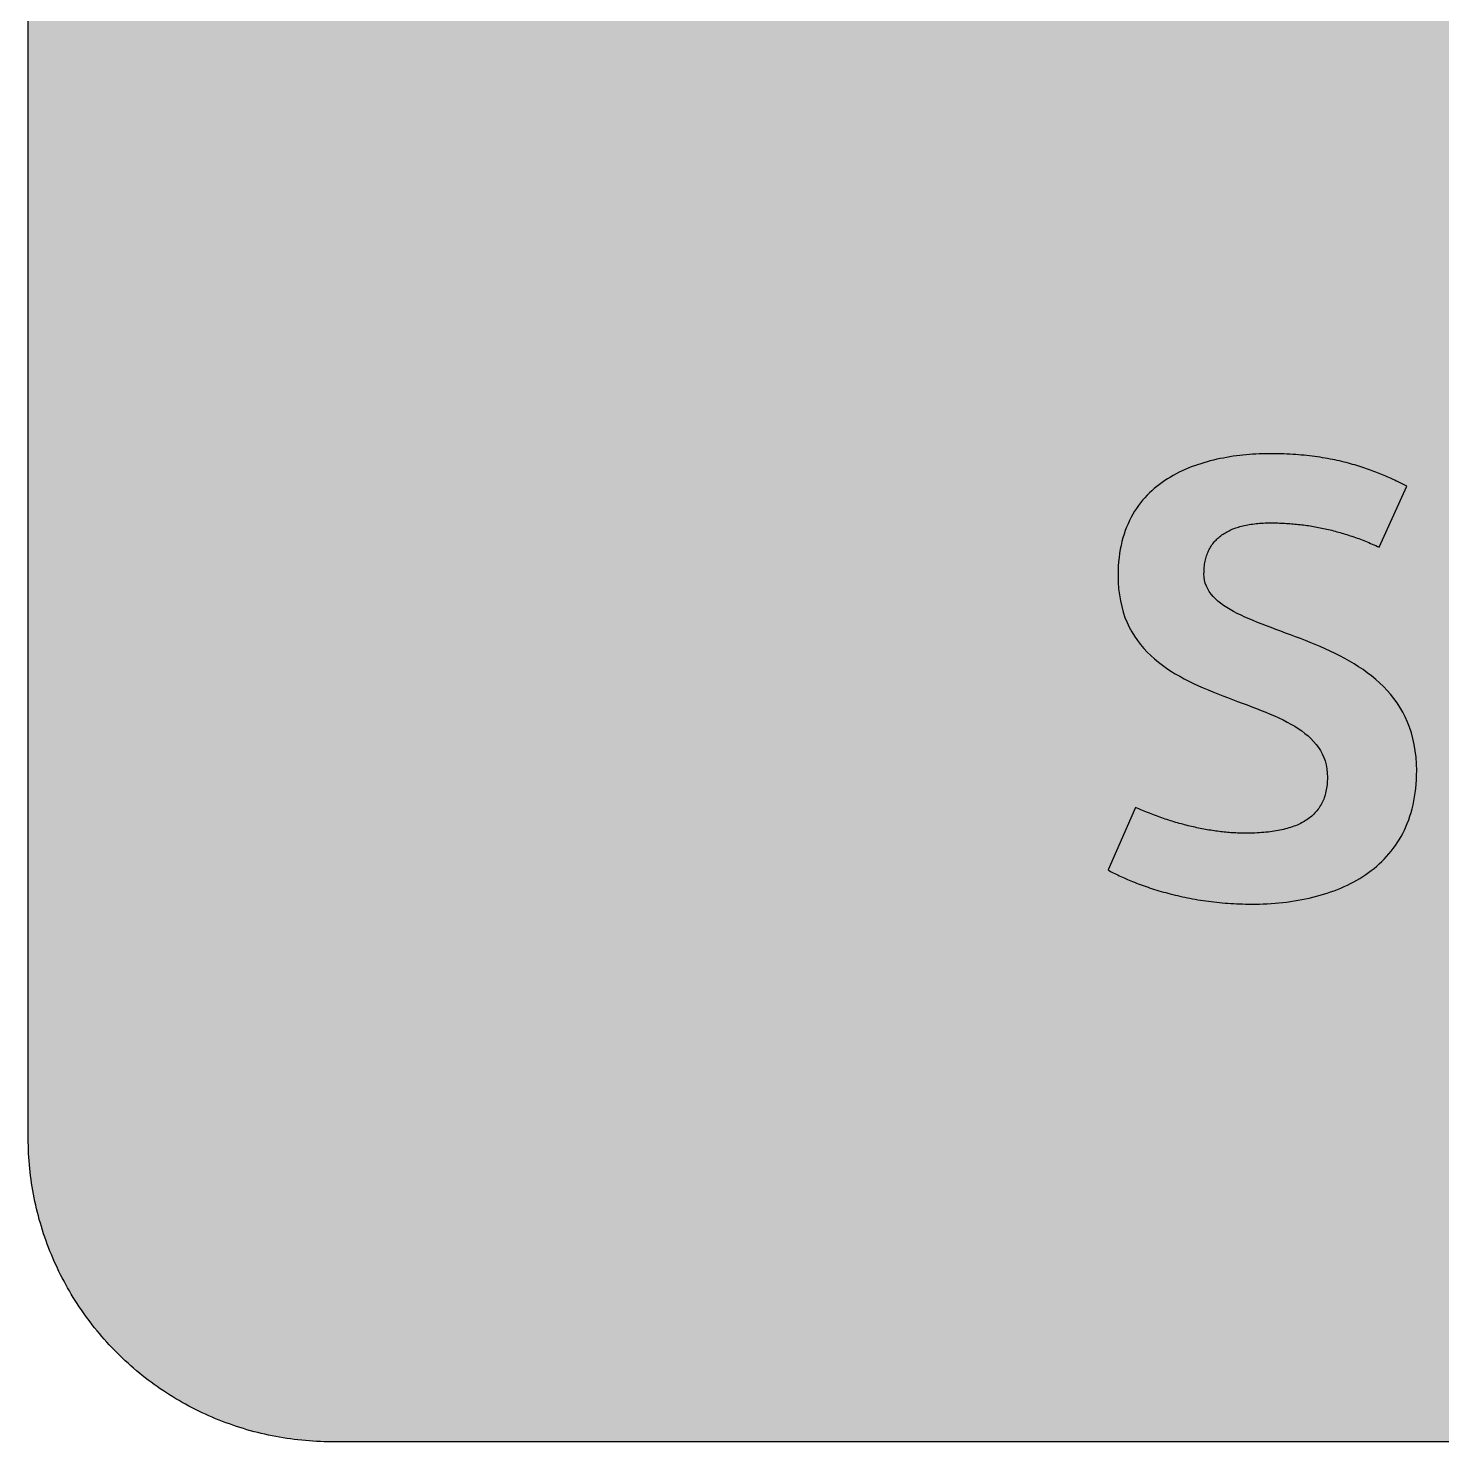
# Model space of a CAD drawing. Header units: millimetres. Extents: x 0 to 212, y 0 to 159.
# Drawn here: x 0.1 to 65.8, y 0.1 to 65.8 of the extents above; entities that cross this region are included whole.
import ezdxf

# ---------------------------------------------------------------- set-up
doc = ezdxf.new("R2010")
doc.units = ezdxf.units.MM

msp = doc.modelspace()

# ---------------------------------------------------------------- hatches: boundary and pattern name
for color, points in [(254, [(14.1633, 0.0536), (13.9878, 0.0533), (13.8125, 0.0559), (13.6373, 0.061), (13.462, 0.0686), (13.2893, 0.0787), (13.114, 0.0914), (12.9413, 0.1041), (12.7686, 0.1219), (12.5959, 0.1397), (12.4231, 0.16), (12.2504, 0.1829), (12.0777, 0.2057), (11.9075, 0.2337), (11.7373, 0.2616), (11.5672, 0.2921), (11.397, 0.3251), (11.2268, 0.3607), (11.0592, 0.3988), (10.8915, 0.4369), (10.7239, 0.4775), (10.5562, 0.5207), (10.3886, 0.5664), (10.2235, 0.6121), (10.0584, 0.6629), (9.8933, 0.7137), (9.7307, 0.7671), (9.5682, 0.8204), (9.4056, 0.8788), (9.2431, 0.9373), (9.083, 0.9982), (8.923, 1.0617), (8.763, 1.1252), (8.6055, 1.1938), (8.4455, 1.2624), (8.2906, 1.331), (8.1331, 1.4046), (7.9781, 1.4783), (7.8232, 1.5545), (7.6708, 1.6332), (7.5184, 1.7145), (7.366, 1.7958), (7.2161, 1.8796), (7.0663, 1.966), (6.919, 2.0523), (6.7716, 2.1438), (6.6243, 2.2352), (6.4795, 2.3266), (6.3348, 2.4232), (6.19, 2.5197), (6.0477, 2.6187), (5.908, 2.7178), (5.7683, 2.8194), (5.6286, 2.9235), (5.4915, 3.0302), (5.3543, 3.1369), (5.2197, 3.2461), (5.0851, 3.3579), (4.953, 3.4722), (4.8209, 3.5865), (4.6914, 3.7033), (4.5644, 3.8202), (4.4348, 3.9395), (4.3104, 4.0615), (4.1859, 4.1859), (4.0615, 4.3104), (3.9395, 4.4348), (3.8202, 4.5618), (3.7033, 4.6914), (3.5865, 4.8209), (3.4722, 4.953), (3.3579, 5.0851), (3.2487, 5.2197), (3.1369, 5.3543), (3.0302, 5.4915), (2.9235, 5.6286), (2.8194, 5.7683), (2.7178, 5.908), (2.6187, 6.0477), (2.5197, 6.19), (2.4232, 6.3348), (2.3266, 6.477), (2.2352, 6.6243), (2.1438, 6.7691), (2.0523, 6.919), (1.966, 7.0663), (1.8796, 7.2161), (1.7958, 7.366), (1.7145, 7.5184), (1.6332, 7.6708), (1.5545, 7.8232), (1.4783, 7.9781), (1.4046, 8.1331), (1.331, 8.2906), (1.2598, 8.4455), (1.1913, 8.603), (1.1252, 8.763), (1.0592, 8.923), (0.9982, 9.083), (0.9373, 9.2431), (0.8763, 9.4056), (0.8204, 9.5682), (0.7645, 9.7307), (0.7112, 9.8933), (0.6604, 10.0584), (0.6121, 10.2235), (0.5639, 10.3911), (0.5207, 10.5562), (0.4775, 10.7239), (0.4343, 10.8915), (0.3962, 11.0592), (0.3607, 11.2268), (0.3251, 11.397), (0.2921, 11.5672), (0.2616, 11.7373), (0.2311, 11.9075), (0.2057, 12.0802), (0.1803, 12.2504), (0.1575, 12.4231), (0.1372, 12.5959), (0.1194, 12.7686), (0.1041, 12.9413), (0.0889, 13.1166), (0.0787, 13.2893), (0.0686, 13.4645), (0.061, 13.6373), (0.0559, 13.8125), (0.0508, 13.9878), (0.0508, 14.163), (0.0522, 144.6925), (0.0508, 144.8664), (0.0559, 145.0416), (0.061, 145.2169), (0.0686, 145.3896), (0.0787, 145.5649), (0.0889, 145.7376), (0.1041, 145.9128), (0.1194, 146.0856), (0.1372, 146.2583), (0.1575, 146.431), (0.1803, 146.6037), (0.2057, 146.7739), (0.2311, 146.9466), (0.2616, 147.1168), (0.2921, 147.287), (0.3251, 147.4572), (0.3607, 147.6248), (0.3962, 147.795), (0.4343, 147.9626), (0.4775, 148.1303), (0.5207, 148.2979), (0.5639, 148.463), (0.6121, 148.6281), (0.6604, 148.7932), (0.7112, 148.9583), (0.7645, 149.1234), (0.8204, 149.286), (0.8763, 149.4485), (0.9373, 149.6111), (0.9982, 149.7711), (1.0592, 149.9311), (1.1252, 150.0911), (1.1913, 150.2486), (1.2598, 150.4061), (1.331, 150.5636), (1.4046, 150.7185), (1.4783, 150.876), (1.5545, 151.0284), (1.6332, 151.1833), (1.7145, 151.3357), (1.7958, 151.4856), (1.8796, 151.638), (1.966, 151.7879), (2.0523, 151.9352), (2.1438, 152.0825), (2.2352, 152.2298), (2.3266, 152.3746), (2.4232, 152.5194), (2.5197, 152.6616), (2.6187, 152.8039), (2.7178, 152.9461), (2.8194, 153.0858), (2.9235, 153.2255), (3.0302, 153.3627), (3.1369, 153.4973), (3.2487, 153.6344), (3.3579, 153.7665), (3.4722, 153.8986), (3.5865, 154.0307), (3.7033, 154.1602), (3.8202, 154.2898), (3.9395, 154.4168), (4.0615, 154.5438), (4.1859, 154.6682), (4.3104, 154.7901), (4.4348, 154.9121), (4.5644, 155.034), (4.6914, 155.1508), (4.8209, 155.2677), (4.953, 155.382), (5.0851, 155.4937), (5.2197, 155.6055), (5.3543, 155.7147), (5.4915, 155.8239), (5.6286, 155.9281), (5.7683, 156.0322), (5.908, 156.1338), (6.0477, 156.2354), (6.19, 156.3345), (6.3348, 156.431), (6.4795, 156.525), (6.6243, 156.6189), (6.7716, 156.7104), (6.919, 156.7993), (7.0663, 156.8882), (7.2161, 156.9745), (7.366, 157.0584), (7.5184, 157.1396), (7.6708, 157.2209), (7.8232, 157.2971), (7.9781, 157.3733), (8.1331, 157.4495), (8.2906, 157.5206), (8.4455, 157.5918), (8.6055, 157.6603), (8.763, 157.7289), (8.923, 157.7924), (9.083, 157.8559), (9.2431, 157.9169), (9.4056, 157.9753), (9.5682, 158.0337), (9.7307, 158.0871), (9.8933, 158.1404), (10.0584, 158.1912), (10.2235, 158.242), (10.3886, 158.2877), (10.5562, 158.3334), (10.7239, 158.3766), (10.8915, 158.4173), (11.0592, 158.4579), (11.2268, 158.4935), (11.397, 158.529), (11.5672, 158.562), (11.7373, 158.5925), (11.9075, 158.6205), (12.0777, 158.6484), (12.2504, 158.6713), (12.4231, 158.6941), (12.5959, 158.7144), (12.7686, 158.7322), (12.9413, 158.75), (13.114, 158.7627), (13.2893, 158.7754), (13.462, 158.7856), (13.6373, 158.7932), (13.8125, 158.7983), (13.9878, 158.8008), (14.163, 158.8033), (197.6078, 158.8036), (197.7822, 158.8008), (197.9574, 158.7983), (198.1327, 158.7932), (198.3054, 158.7856), (198.4807, 158.7754), (198.6534, 158.7627), (198.8287, 158.75), (199.0014, 158.7322), (199.1741, 158.7144), (199.3468, 158.6941), (199.5195, 158.6713), (199.6897, 158.6484), (199.8624, 158.6205), (200.0326, 158.5925), (200.2028, 158.562), (200.373, 158.529), (200.5432, 158.4935), (200.7108, 158.4579), (200.8784, 158.4173), (201.0461, 158.3766), (201.2137, 158.3334), (201.3788, 158.2877), (201.5465, 158.242), (201.7116, 158.1912), (201.8767, 158.1404), (202.0392, 158.0871), (202.2018, 158.0337), (202.3643, 157.9753), (202.5269, 157.9169), (202.6869, 157.8559), (202.8469, 157.7924), (203.007, 157.7289), (203.167, 157.6603), (203.3245, 157.5918), (203.4794, 157.5206), (203.6369, 157.4495), (203.7918, 157.3733), (203.9468, 157.2971), (204.0992, 157.2209), (204.2516, 157.1396), (204.404, 157.0584), (204.5538, 156.9745), (204.7037, 156.8882), (204.8535, 156.7993), (205.0009, 156.7104), (205.1456, 156.6189), (205.293, 156.525), (205.4352, 156.431), (205.58, 156.3345), (205.7222, 156.2354), (205.8619, 156.1338), (206.0016, 156.0322), (206.1413, 155.9281), (206.2785, 155.8239), (206.4156, 155.7147), (206.5503, 155.6055), (206.6849, 155.4937), (206.817, 155.382), (206.949, 155.2677), (207.0786, 155.1508), (207.2081, 155.034), (207.3351, 154.9121), (207.4596, 154.7901), (207.584, 154.6682), (207.7085, 154.5438), (207.8304, 154.4168), (207.9498, 154.2898), (208.0666, 154.1602), (208.1835, 154.0307), (208.2978, 153.8986), (208.4121, 153.7665), (208.5238, 153.6344), (208.6331, 153.4973), (208.7397, 153.3627), (208.8464, 153.2255), (208.9506, 153.0858), (209.0522, 152.9461), (209.1512, 152.8039), (209.2503, 152.6616), (209.3468, 152.5194), (209.4433, 152.3746), (209.5348, 152.2298), (209.6262, 152.0825), (209.7176, 151.9352), (209.804, 151.7879), (209.8904, 151.638), (209.9742, 151.4856), (210.0555, 151.3357), (210.1367, 151.1833), (210.2155, 151.0284), (210.2917, 150.876), (210.3653, 150.7185), (210.439, 150.5636), (210.5076, 150.4061), (210.5762, 150.2486), (210.6447, 150.0911), (210.7082, 149.9311), (210.7717, 149.7711), (210.8327, 149.6111), (210.8911, 149.4485), (210.9495, 149.286), (211.0029, 149.1234), (211.0562, 148.9583), (211.107, 148.7932), (211.1578, 148.6281), (211.2035, 148.463), (211.2493, 148.2979), (211.2924, 148.1303), (211.3331, 147.9626), (211.3712, 147.795), (211.4093, 147.6248), (211.4448, 147.4572), (211.4779, 147.287), (211.5083, 147.1168), (211.5363, 146.9466), (211.5642, 146.7739), (211.5871, 146.6037), (211.6099, 146.431), (211.6303, 146.2583), (211.648, 146.0856), (211.6658, 145.9128), (211.6785, 145.7376), (211.6912, 145.5649), (211.7014, 145.3896), (211.709, 145.2169), (211.7141, 145.0416), (211.7166, 144.8664), (211.7166, 144.6911), (211.7189, 14.1647), (211.7166, 13.9878), (211.7141, 13.8125), (211.709, 13.6373), (211.7014, 13.4645), (211.6912, 13.2893), (211.6785, 13.1166), (211.6658, 12.9413), (211.648, 12.7686), (211.6303, 12.5959), (211.6099, 12.4231), (211.5871, 12.2504), (211.5642, 12.0802), (211.5363, 11.9075), (211.5083, 11.7373), (211.4779, 11.5672), (211.4448, 11.397), (211.4093, 11.2268), (211.3712, 11.0592), (211.3331, 10.8915), (211.2924, 10.7239), (211.2493, 10.5562), (211.2035, 10.3911), (211.1578, 10.2235), (211.107, 10.0584), (211.0562, 9.8933), (211.0029, 9.7307), (210.9495, 9.5682), (210.8911, 9.4056), (210.8327, 9.2431), (210.7717, 9.083), (210.7082, 8.923), (210.6447, 8.763), (210.5762, 8.603), (210.5076, 8.4455), (210.439, 8.2906), (210.3653, 8.1331), (210.2917, 7.9781), (210.2155, 7.8232), (210.1367, 7.6708), (210.0555, 7.5184), (209.9742, 7.366), (209.8904, 7.2161), (209.804, 7.0663), (209.7176, 6.919), (209.6262, 6.7691), (209.5348, 6.6243), (209.4433, 6.477), (209.3468, 6.3348), (209.2503, 6.19), (209.1512, 6.0477), (209.0522, 5.908), (208.9506, 5.7683), (208.8464, 5.6286), (208.7397, 5.4915), (208.6331, 5.3543), (208.5238, 5.2197), (208.4121, 5.0851), (208.2978, 4.953), (208.1835, 4.8209), (208.0666, 4.6914), (207.9498, 4.5618), (207.8304, 4.4348), (207.7085, 4.3104), (207.584, 4.1859), (207.4596, 4.0615), (207.3351, 3.9395), (207.2081, 3.8202), (207.0786, 3.7033), (206.949, 3.5865), (206.817, 3.4722), (206.6849, 3.3579), (206.5503, 3.2461), (206.4156, 3.1369), (206.2785, 3.0302), (206.1413, 2.9235), (206.0016, 2.8194), (205.8619, 2.7178), (205.7222, 2.6187), (205.58, 2.5197), (205.4352, 2.4232), (205.293, 2.3266), (205.1456, 2.2352), (205.0009, 2.1438), (204.8535, 2.0523), (204.7037, 1.966), (204.5538, 1.8796), (204.404, 1.7958), (204.2516, 1.7145), (204.0992, 1.6332), (203.9468, 1.5545), (203.7918, 1.4783), (203.6369, 1.4046), (203.4794, 1.331), (203.3245, 1.2624), (203.167, 1.1938), (203.007, 1.1252), (202.8469, 1.0617), (202.6869, 0.9982), (202.5269, 0.9373), (202.3643, 0.8788), (202.2018, 0.8204), (202.0392, 0.7671), (201.8767, 0.7137), (201.7116, 0.6629), (201.5465, 0.6121), (201.3788, 0.5664), (201.2137, 0.5207), (201.0461, 0.4775), (200.8784, 0.4369), (200.7108, 0.3988), (200.5432, 0.3607), (200.373, 0.3251), (200.2028, 0.2921), (200.0326, 0.2616), (199.8624, 0.2337), (199.6897, 0.2057), (199.5195, 0.1829), (199.3468, 0.16), (199.1741, 0.1397), (199.0014, 0.1219), (198.8287, 0.1041), (198.6534, 0.0914), (198.4807, 0.0787), (198.3054, 0.0686), (198.1327, 0.061), (197.9574, 0.0559), (197.7822, 0.0533), (197.6069, 0.0533)]), (59, [(56.9528, 25.0649), (57.1348, 25.0647), (57.3176, 25.0673), (57.5005, 25.0749), (57.6834, 25.0825), (57.8663, 25.0927), (58.0466, 25.1079), (58.227, 25.1231), (58.4073, 25.1409), (58.5851, 25.1612), (58.7629, 25.1866), (58.9407, 25.212), (59.116, 25.24), (59.2912, 25.273), (59.4639, 25.306), (59.6341, 25.3441), (59.8043, 25.3848), (59.9745, 25.4279), (60.1421, 25.4737), (60.3072, 25.5219), (60.4698, 25.5727), (60.6323, 25.6286), (60.7924, 25.687), (60.9498, 25.7454), (61.1048, 25.8115), (61.2572, 25.8775), (61.4096, 25.9486), (61.5569, 26.0198), (61.7042, 26.0985), (61.849, 26.1772), (61.9887, 26.2611), (62.1259, 26.3474), (62.263, 26.4363), (62.3951, 26.5303), (62.5246, 26.6268), (62.6516, 26.7259), (62.7761, 26.83), (62.8955, 26.9367), (63.0123, 27.0459), (63.1266, 27.1602), (63.2358, 27.2796), (63.3425, 27.399), (63.4467, 27.526), (63.5457, 27.653), (63.6422, 27.7851), (63.7337, 27.9222), (63.8226, 28.0619), (63.9064, 28.2067), (63.9851, 28.354), (64.0613, 28.5064), (64.1325, 28.6614), (64.1985, 28.8214), (64.262, 28.9839), (64.3179, 29.1516), (64.3712, 29.3243), (64.422, 29.4996), (64.4652, 29.6799), (64.5033, 29.8653), (64.5389, 30.0533), (64.5668, 30.2463), (64.5922, 30.4419), (64.61, 30.6426), (64.6227, 30.8483), (64.6328, 31.0591), (64.6354, 31.2725), (64.6278, 31.5951), (64.6049, 31.9049), (64.5719, 32.2021), (64.5236, 32.4917), (64.4627, 32.7685), (64.389, 33.0327), (64.3052, 33.2892), (64.2087, 33.5356), (64.102, 33.7744), (63.9851, 34.0004), (63.8581, 34.2189), (63.721, 34.4297), (63.5762, 34.6304), (63.4213, 34.8234), (63.2587, 35.0088), (63.0885, 35.1866), (62.9107, 35.3568), (62.7278, 35.5194), (62.5348, 35.6768), (62.3392, 35.8267), (62.1386, 35.9715), (61.9303, 36.1086), (61.7195, 36.2433), (61.5036, 36.3703), (61.2851, 36.4922), (61.0616, 36.609), (60.8381, 36.7233), (60.6095, 36.8325), (60.3809, 36.9392), (60.1497, 37.0408), (59.9186, 37.1373), (59.6875, 37.2339), (59.4563, 37.3278), (59.2252, 37.4167), (58.994, 37.5056), (58.7654, 37.592), (58.5368, 37.6758), (58.3133, 37.7596), (58.0898, 37.8435), (57.8714, 37.9247), (57.6555, 38.006), (57.4446, 38.0873), (57.2364, 38.1686), (57.0357, 38.2524), (56.8376, 38.3337), (56.6471, 38.4175), (56.4642, 38.5039), (56.2864, 38.5902), (56.1162, 38.6791), (55.9537, 38.7706), (55.7987, 38.862), (55.6539, 38.9585), (55.5168, 39.0576), (55.3898, 39.1617), (55.2729, 39.2659), (55.1663, 39.3776), (55.0697, 39.4894), (54.9834, 39.6088), (54.9123, 39.7332), (54.8513, 39.8602), (54.803, 39.9948), (54.7675, 40.1345), (54.7472, 40.2793), (54.7395, 40.4292), (54.7421, 40.5079), (54.7446, 40.5841), (54.7472, 40.6578), (54.7548, 40.7314), (54.7624, 40.8026), (54.77, 40.8737), (54.7827, 40.9423), (54.7954, 41.0108), (54.8107, 41.0769), (54.8259, 41.1429), (54.8437, 41.2064), (54.864, 41.2674), (54.8843, 41.3283), (54.9072, 41.3893), (54.9326, 41.4477), (54.958, 41.5036), (54.9859, 41.5595), (55.0139, 41.6128), (55.0443, 41.6662), (55.0774, 41.7195), (55.1104, 41.7703), (55.1459, 41.8186), (55.1815, 41.8668), (55.2196, 41.9125), (55.2602, 41.9583), (55.3009, 42.0014), (55.3441, 42.0446), (55.3872, 42.0853), (55.433, 42.1259), (55.4812, 42.1665), (55.5295, 42.2021), (55.5777, 42.2402), (55.6285, 42.2758), (55.6819, 42.3088), (55.7352, 42.3418), (55.7911, 42.3748), (55.847, 42.4053), (55.9054, 42.4332), (55.9638, 42.4612), (56.0248, 42.4891), (56.0883, 42.5145), (56.1518, 42.5399), (56.2153, 42.5628), (56.2813, 42.5856), (56.3474, 42.606), (56.4159, 42.6263), (56.4845, 42.6441), (56.5556, 42.6618), (56.6268, 42.6796), (56.7004, 42.6949), (56.7741, 42.7101), (56.8503, 42.7228), (56.9265, 42.7355), (57.0052, 42.7457), (57.084, 42.7558), (57.1627, 42.7634), (57.244, 42.7711), (57.3278, 42.7787), (57.4116, 42.7838), (57.4954, 42.7888), (57.5818, 42.7939), (57.6682, 42.7965), (57.7545, 42.7965), (57.8434, 42.7965), (57.9247, 42.7965), (58.006, 42.7965), (58.0873, 42.7965), (58.1685, 42.7939), (58.2498, 42.7914), (58.3311, 42.7888), (58.4124, 42.7863), (58.4911, 42.7812), (58.5724, 42.7761), (58.6511, 42.7711), (58.7324, 42.766), (58.8112, 42.7609), (58.8899, 42.7533), (58.9712, 42.7457), (59.0499, 42.738), (59.1287, 42.7304), (59.2074, 42.7228), (59.2861, 42.7126), (59.3649, 42.7025), (59.4436, 42.6923), (59.5224, 42.6822), (59.6011, 42.672), (59.6798, 42.6593), (59.756, 42.6466), (59.8348, 42.6339), (59.9135, 42.6187), (59.9923, 42.606), (60.0685, 42.5907), (60.1472, 42.5755), (60.2259, 42.5602), (60.3021, 42.5425), (60.3809, 42.5272), (60.4596, 42.5094), (60.5358, 42.4917), (60.6146, 42.4713), (60.6908, 42.4536), (60.7695, 42.4332), (60.8482, 42.4129), (60.9244, 42.3901), (61.0032, 42.3697), (61.0794, 42.3469), (61.1581, 42.324), (61.2369, 42.3012), (61.3131, 42.2783), (61.3918, 42.2529), (61.4705, 42.2275), (61.5467, 42.2021), (61.6255, 42.1767), (61.7042, 42.1488), (61.783, 42.1208), (61.8592, 42.0929), (61.9379, 42.0649), (62.0166, 42.0345), (62.0954, 42.004), (62.1741, 41.9735), (62.2529, 41.943), (62.3316, 41.9125), (62.4103, 41.8795), (62.4891, 41.8465), (62.5704, 41.8135), (62.6491, 41.7779), (62.7278, 41.7424), (62.8091, 41.7068), (62.8879, 41.6712), (64.1696, 44.5061), (64.1121, 44.5338), (64.0537, 44.5643), (63.9953, 44.5948), (63.9343, 44.6253), (63.8734, 44.6557), (63.8099, 44.6862), (63.7464, 44.7167), (63.6829, 44.7472), (63.6168, 44.7802), (63.5483, 44.8107), (63.4797, 44.8437), (63.4111, 44.8742), (63.34, 44.9072), (63.2689, 44.9402), (63.1952, 44.9707), (63.1215, 45.0037), (63.0453, 45.0367), (62.9691, 45.0672), (62.8904, 45.1002), (62.8117, 45.1307), (62.7304, 45.1637), (62.6491, 45.1942), (62.5653, 45.2247), (62.4815, 45.2577), (62.3951, 45.2882), (62.3062, 45.3187), (62.2173, 45.3492), (62.1284, 45.3796), (62.037, 45.4076), (61.943, 45.4381), (61.849, 45.466), (61.7525, 45.4939), (61.656, 45.5219), (61.5569, 45.5498), (61.4578, 45.5778), (61.3562, 45.6032), (61.2546, 45.6286), (61.1505, 45.654), (61.0438, 45.6794), (60.9371, 45.7022), (60.8279, 45.7276), (60.7162, 45.7479), (60.6044, 45.7708), (60.4901, 45.7911), (60.3758, 45.8114), (60.259, 45.8318), (60.1421, 45.8521), (60.0227, 45.8699), (59.9008, 45.8851), (59.7764, 45.9029), (59.6519, 45.9181), (59.5274, 45.9308), (59.3979, 45.9435), (59.2684, 45.9562), (59.1388, 45.9689), (59.0067, 45.9791), (58.8721, 45.9867), (58.735, 45.9943), (58.5978, 46.0019), (58.4581, 46.007), (58.3159, 46.0121), (58.1736, 46.0146), (58.0288, 46.0172), (57.8815, 46.0172), (57.7393, 46.0172), (57.5945, 46.0146), (57.4497, 46.0121), (57.3024, 46.0045), (57.1551, 45.9994), (57.0052, 45.9892), (56.8579, 45.9791), (56.7055, 45.9664), (56.5556, 45.9511), (56.4032, 45.9334), (56.2508, 45.9156), (56.0984, 45.8953), (55.946, 45.8699), (55.7936, 45.8445), (55.6412, 45.8165), (55.4888, 45.7886), (55.3364, 45.7556), (55.1866, 45.72), (55.0342, 45.6819), (54.8843, 45.6413), (54.7345, 45.5981), (54.5871, 45.5524), (54.4398, 45.5041), (54.2925, 45.4533), (54.1477, 45.4), (54.0029, 45.3415), (53.8607, 45.2806), (53.721, 45.2171), (53.5813, 45.151), (53.4441, 45.0825), (53.3095, 45.0088), (53.1774, 44.9326), (53.0454, 44.8513), (52.9184, 44.7675), (52.7914, 44.6811), (52.6694, 44.5897), (52.5475, 44.4957), (52.4307, 44.3992), (52.3164, 44.2976), (52.2046, 44.1909), (52.0954, 44.0817), (51.9887, 43.9699), (51.8871, 43.8506), (51.7881, 43.7312), (51.6941, 43.6042), (51.6026, 43.4746), (51.5163, 43.34), (51.4325, 43.2029), (51.3537, 43.0606), (51.2775, 42.9133), (51.2089, 42.7609), (51.1429, 42.606), (51.0794, 42.4434), (51.0235, 42.2783), (50.9727, 42.1081), (50.9245, 41.9329), (50.8838, 41.7525), (50.8457, 41.5696), (50.8152, 41.3791), (50.7898, 41.1836), (50.7695, 40.9829), (50.7543, 40.7797), (50.7441, 40.5689), (50.7416, 40.353), (50.7492, 40.038), (50.7695, 39.7383), (50.8051, 39.4487), (50.8508, 39.1693), (50.9118, 38.9052), (50.9829, 38.6486), (51.0667, 38.4048), (51.1607, 38.1711), (51.2648, 37.9451), (51.3817, 37.7317), (51.5061, 37.526), (51.6407, 37.3304), (51.7855, 37.1424), (51.9354, 36.9621), (52.0954, 36.7894), (52.263, 36.6268), (52.4383, 36.4693), (52.6212, 36.3195), (52.8066, 36.1772), (53.0022, 36.0401), (53.2003, 35.908), (53.4035, 35.7835), (53.6118, 35.6616), (53.8251, 35.5473), (54.0385, 35.4355), (54.2595, 35.3289), (54.4805, 35.2247), (54.704, 35.1257), (54.93, 35.0291), (55.1561, 34.9352), (55.3847, 34.8437), (55.6133, 34.7548), (55.8394, 34.6685), (56.068, 34.5821), (56.294, 34.4957), (56.5201, 34.4119), (56.7436, 34.3281), (56.9646, 34.2443), (57.1856, 34.1605), (57.4015, 34.0766), (57.6123, 33.9903), (57.8206, 33.9039), (58.0238, 33.815), (58.2219, 33.7236), (58.4175, 33.6321), (58.6054, 33.5356), (58.7858, 33.4366), (58.961, 33.335), (59.1287, 33.2283), (59.2887, 33.1191), (59.4385, 33.0048), (59.5833, 32.8854), (59.7179, 32.7609), (59.8424, 32.6314), (59.9592, 32.4968), (60.0634, 32.3545), (60.1574, 32.2072), (60.2412, 32.0523), (60.3123, 31.8897), (60.3733, 31.7221), (60.419, 31.5443), (60.4545, 31.3588), (60.4749, 31.1633), (60.4825, 30.9626), (60.4799, 30.8737), (60.4774, 30.7873), (60.4723, 30.701), (60.4647, 30.6197), (60.4571, 30.5384), (60.4444, 30.4571), (60.4317, 30.3809), (60.4164, 30.3047), (60.3987, 30.2285), (60.3783, 30.1574), (60.358, 30.0863), (60.3352, 30.0152), (60.3098, 29.9466), (60.2818, 29.8806), (60.2513, 29.8171), (60.2209, 29.7536), (60.1878, 29.6926), (60.1523, 29.6316), (60.1167, 29.5732), (60.0761, 29.5173), (60.0354, 29.4615), (59.9948, 29.4081), (59.9491, 29.3548), (59.9034, 29.304), (59.8551, 29.2532), (59.8043, 29.2075), (59.7535, 29.1592), (59.7002, 29.116), (59.6443, 29.0703), (59.5884, 29.0297), (59.53, 28.989), (59.469, 28.9484), (59.4055, 28.9103), (59.342, 28.8747), (59.276, 28.8392), (59.2099, 28.8061), (59.1414, 28.7731), (59.0702, 28.7426), (58.9966, 28.7122), (58.9229, 28.6842), (58.8467, 28.6563), (58.7705, 28.6309), (58.6918, 28.6055), (58.6105, 28.5826), (58.5292, 28.5598), (58.4454, 28.5394), (58.359, 28.5191), (58.2727, 28.5013), (58.1838, 28.4836), (58.0949, 28.4683), (58.0034, 28.4531), (57.9095, 28.4404), (57.8155, 28.4277), (57.719, 28.415), (57.6224, 28.4048), (57.5234, 28.3972), (57.4218, 28.3896), (57.3202, 28.382), (57.2186, 28.3769), (57.1119, 28.3718), (57.0078, 28.3667), (56.8985, 28.3642), (56.7893, 28.3642), (56.6801, 28.3616), (56.6064, 28.3642), (56.5302, 28.3642), (56.454, 28.3667), (56.3804, 28.3667), (56.3042, 28.3693), (56.228, 28.3743), (56.1492, 28.3769), (56.073, 28.382), (55.9968, 28.387), (55.9181, 28.3947), (55.8419, 28.3997), (55.7632, 28.4074), (55.6844, 28.415), (55.6057, 28.4226), (55.5269, 28.4328), (55.4482, 28.4404), (55.3695, 28.4505), (55.2907, 28.4632), (55.2094, 28.4734), (55.1307, 28.4861), (55.052, 28.4988), (54.9707, 28.5115), (54.8894, 28.5242), (54.8107, 28.5394), (54.7294, 28.5521), (54.6481, 28.5674), (54.5694, 28.5852), (54.4881, 28.6004), (54.4068, 28.6182), (54.3255, 28.636), (54.2442, 28.6537), (54.163, 28.6715), (54.0817, 28.6918), (54.0004, 28.7122), (53.9166, 28.7325), (53.8353, 28.7528), (53.754, 28.7757), (53.6727, 28.796), (53.5915, 28.8188), (53.5102, 28.8442), (53.4264, 28.8671), (53.3451, 28.8925), (53.2638, 28.9154), (53.1825, 28.9408), (53.0987, 28.9687), (53.0174, 28.9941), (52.9361, 29.022), (52.8549, 29.05), (52.7736, 29.0779), (52.6898, 29.1059), (52.6085, 29.1363), (52.5272, 29.1643), (52.4459, 29.1948), (52.3646, 29.2278), (52.2834, 29.2583), (52.2021, 29.2887), (52.1208, 29.3218), (52.0395, 29.3548), (51.9582, 29.3878), (51.877, 29.4234), (51.7982, 29.4564), (51.7169, 29.4919), (51.6357, 29.5275), (51.5569, 29.5631), (50.2779, 26.6552), (50.3352, 26.6217), (50.3961, 26.5887), (50.4596, 26.5557), (50.5231, 26.5201), (50.5892, 26.4871), (50.6578, 26.4541), (50.7263, 26.4185), (50.7975, 26.3855), (50.8711, 26.35), (50.9448, 26.3169), (51.021, 26.2814), (51.0972, 26.2484), (51.1759, 26.2128), (51.2572, 26.1798), (51.3385, 26.1442), (51.4223, 26.1112), (51.5087, 26.0782), (51.595, 26.0426), (51.6839, 26.0096), (51.7728, 25.9766), (51.8643, 25.9436), (51.9557, 25.9105), (52.0497, 25.8775), (52.1462, 25.8445), (52.2427, 25.8115), (52.3418, 25.781), (52.4408, 25.748), (52.5424, 25.7175), (52.644, 25.687), (52.7482, 25.6565), (52.8523, 25.6261), (52.959, 25.5981), (53.0657, 25.5676), (53.1749, 25.5397), (53.2841, 25.5118), (53.3959, 25.4864), (53.5076, 25.4584), (53.6219, 25.433), (53.7362, 25.4076), (53.8531, 25.3822), (53.9699, 25.3594), (54.0893, 25.3365), (54.2087, 25.3136), (54.3281, 25.2908), (54.45, 25.2705), (54.5744, 25.2501), (54.6964, 25.2324), (54.8234, 25.2146), (54.9478, 25.1968), (55.0748, 25.1816), (55.2044, 25.1638), (55.3314, 25.1511), (55.4609, 25.1384), (55.593, 25.1257), (55.7251, 25.113), (55.8571, 25.1028), (55.9918, 25.0952), (56.1264, 25.085), (56.261, 25.08), (56.3982, 25.0749), (56.5353, 25.0698), (56.6725, 25.0673), (56.8122, 25.0647), (56.9519, 25.0647)])]:
    msp.add_hatch(color=color).paths.add_polyline_path(points)
h = msp.add_hatch(color=59)
h.paths.add_polyline_path([(14.1633, 3.5814), (13.8887, 3.5839), (13.6169, 3.5941), (13.3477, 3.6119), (13.081, 3.6347), (12.8143, 3.6652), (12.5501, 3.7008), (12.2885, 3.7465), (12.0294, 3.7948), (11.7729, 3.8506), (11.5164, 3.9141), (11.2649, 3.9827), (11.016, 4.0564), (10.7671, 4.1351), (10.5232, 4.2215), (10.2819, 4.3129), (10.0432, 4.412), (9.8069, 4.5161), (9.5733, 4.6228), (9.3447, 4.7371), (9.1186, 4.8565), (8.8951, 4.9809), (8.6741, 5.113), (8.4582, 5.2476), (8.2448, 5.3873), (8.0366, 5.5321), (7.8308, 5.682), (7.6276, 5.8369), (7.4295, 5.9969), (7.2365, 6.1595), (7.046, 6.3297), (6.8605, 6.5024), (6.6777, 6.6802), (6.5024, 6.8605), (6.3271, 7.046), (6.1595, 7.2365), (5.9969, 7.432), (5.8369, 7.6302), (5.682, 7.8308), (5.5321, 8.0366), (5.3873, 8.2448), (5.2451, 8.4582), (5.1105, 8.6741), (4.9809, 8.8951), (4.8565, 9.1186), (4.7371, 9.3447), (4.6228, 9.5758), (4.5136, 9.8069), (4.4094, 10.0432), (4.3129, 10.2819), (4.2215, 10.5232), (4.1351, 10.7696), (4.0538, 11.016), (3.9802, 11.2649), (3.9116, 11.5189), (3.8506, 11.7729), (3.7948, 12.0294), (3.744, 12.2911), (3.7008, 12.5527), (3.6627, 12.8143), (3.6322, 13.081), (3.6093, 13.3502), (3.5916, 13.6195), (3.5814, 13.8913), (3.5789, 14.163), (3.58, 144.6925), (3.5814, 144.9654), (3.5916, 145.2347), (3.6093, 145.5064), (3.6322, 145.7731), (3.6627, 146.0398), (3.7008, 146.304), (3.744, 146.5656), (3.7948, 146.8247), (3.8506, 147.0812), (3.9116, 147.3352), (3.9802, 147.5892), (4.0538, 147.8382), (4.1351, 148.0845), (4.2215, 148.3309), (4.3129, 148.5722), (4.4094, 148.811), (4.5136, 149.0472), (4.6228, 149.2783), (4.7371, 149.5095), (4.8565, 149.7355), (4.9809, 149.9591), (5.1105, 150.1775), (5.2451, 150.3959), (5.3873, 150.6093), (5.5321, 150.8176), (5.682, 151.0233), (5.8369, 151.224), (5.9969, 151.4221), (6.1595, 151.6177), (6.3271, 151.8056), (6.5024, 151.9936), (6.6777, 152.1739), (6.8605, 152.3517), (7.046, 152.5245), (7.2365, 152.6946), (7.4295, 152.8572), (7.6276, 153.0172), (7.8308, 153.1722), (8.0366, 153.322), (8.2448, 153.4668), (8.4582, 153.6065), (8.6741, 153.7411), (8.8951, 153.8732), (9.1186, 153.9977), (9.3447, 154.117), (9.5733, 154.2313), (9.8069, 154.3406), (10.0432, 154.4422), (10.2819, 154.5412), (10.5232, 154.6327), (10.7671, 154.719), (11.016, 154.7978), (11.2649, 154.874), (11.5164, 154.9425), (11.7729, 155.0035), (12.0294, 155.0594), (12.2885, 155.1102), (12.5501, 155.1534), (12.8143, 155.1889), (13.081, 155.2194), (13.3477, 155.2448), (13.6169, 155.26), (13.8887, 155.2702), (14.163, 155.2753), (197.6078, 155.2758), (197.8787, 155.2702), (198.1505, 155.26), (198.4197, 155.2448), (198.689, 155.2194), (198.9557, 155.1889), (199.2173, 155.1534), (199.4789, 155.1102), (199.7405, 155.0594), (199.9971, 155.0035), (200.2511, 154.9425), (200.5051, 154.874), (200.754, 154.7978), (201.0004, 154.719), (201.2467, 154.6327), (201.488, 154.5412), (201.7268, 154.4422), (201.963, 154.3406), (202.1942, 154.2313), (202.4253, 154.117), (202.6514, 153.9977), (202.8749, 153.8732), (203.0959, 153.7411), (203.3118, 153.6065), (203.5251, 153.4668), (203.7334, 153.322), (203.9391, 153.1722), (204.1398, 153.0172), (204.3379, 152.8572), (204.5335, 152.6946), (204.724, 152.5245), (204.9094, 152.3517), (205.0898, 152.1739), (205.2676, 151.9936), (205.4403, 151.8056), (205.6105, 151.6177), (205.773, 151.4221), (205.933, 151.224), (206.088, 151.0233), (206.2378, 150.8176), (206.3826, 150.6093), (206.5223, 150.3959), (206.6569, 150.1775), (206.789, 149.9591), (206.9135, 149.7355), (207.0329, 149.5095), (207.1472, 149.2783), (207.2538, 149.0472), (207.358, 148.811), (207.457, 148.5722), (207.5485, 148.3309), (207.6348, 148.0845), (207.7136, 147.8382), (207.7872, 147.5892), (207.8558, 147.3352), (207.9193, 147.0812), (207.9752, 146.8247), (208.0235, 146.5656), (208.0692, 146.304), (208.1047, 146.0398), (208.1352, 145.7731), (208.1581, 145.5064), (208.1759, 145.2347), (208.186, 144.9654), (208.1911, 144.6911), (208.1911, 14.1647), (208.186, 13.8913), (208.1759, 13.6195), (208.1581, 13.3502), (208.1352, 13.081), (208.1047, 12.8143), (208.0692, 12.5527), (208.0235, 12.2911), (207.9752, 12.0294), (207.9193, 11.7729), (207.8558, 11.5189), (207.7872, 11.2649), (207.7136, 11.016), (207.6348, 10.7696), (207.5485, 10.5232), (207.457, 10.2819), (207.358, 10.0432), (207.2538, 9.8069), (207.1472, 9.5758), (207.0329, 9.3447), (206.9135, 9.1186), (206.789, 8.8951), (206.6569, 8.6741), (206.5223, 8.4582), (206.3826, 8.2448), (206.2378, 8.0366), (206.088, 7.8308), (205.933, 7.6302), (205.773, 7.432), (205.6105, 7.2365), (205.4403, 7.046), (205.2676, 6.8605), (205.0898, 6.6802), (204.9094, 6.5024), (204.724, 6.3297), (204.5335, 6.1595), (204.3379, 5.9969), (204.1398, 5.8369), (203.9391, 5.682), (203.7334, 5.5321), (203.5251, 5.3873), (203.3118, 5.2476), (203.0959, 5.113), (202.8749, 4.9809), (202.6514, 4.8565), (202.4253, 4.7371), (202.1942, 4.6228), (201.963, 4.5161), (201.7268, 4.412), (201.488, 4.3129), (201.2467, 4.2215), (201.0004, 4.1351), (200.754, 4.0564), (200.5051, 3.9827), (200.2511, 3.9141), (199.9971, 3.8506), (199.7405, 3.7948), (199.4789, 3.7465), (199.2173, 3.7008), (198.9557, 3.6652), (198.689, 3.6347), (198.4197, 3.6119), (198.1505, 3.5941), (197.8787, 3.5839), (197.6069, 3.5789)])
h.paths.add_polyline_path([(14.1633, 8.8731), (14.0259, 8.8748), (13.8887, 8.8798), (13.7541, 8.8875), (13.622, 8.9002), (13.4874, 8.9154), (13.3553, 8.9332), (13.2258, 8.9535), (13.0962, 8.9789), (12.9667, 9.0068), (12.8397, 9.0373), (12.7127, 9.0729), (12.5882, 9.1084), (12.4663, 9.1491), (12.3419, 9.1923), (12.2225, 9.238), (12.1031, 9.2888), (11.9837, 9.3396), (11.8694, 9.3929), (11.7526, 9.4513), (11.6408, 9.5098), (11.5291, 9.5733), (11.4198, 9.6368), (11.3106, 9.7053), (11.2039, 9.7765), (11.0998, 9.8476), (10.9957, 9.9238), (10.8966, 10), (10.7975, 10.0787), (10.6985, 10.1625), (10.6045, 10.2464), (10.5105, 10.3327), (10.4216, 10.4216), (10.3327, 10.5131), (10.2464, 10.6045), (10.16, 10.701), (10.0787, 10.7975), (10, 10.8966), (9.9212, 10.9982), (9.8476, 11.0998), (9.7739, 11.2039), (9.7053, 11.3106), (9.6368, 11.4198), (9.5707, 11.5291), (9.5098, 11.6408), (9.4488, 11.7551), (9.3929, 11.8694), (9.337, 11.9863), (9.2862, 12.1031), (9.238, 12.2225), (9.1923, 12.3444), (9.1491, 12.4663), (9.1084, 12.5908), (9.0703, 12.7152), (9.0373, 12.8397), (9.0068, 12.9692), (8.9789, 13.0962), (8.9535, 13.2258), (8.9306, 13.3579), (8.9129, 13.4899), (8.8976, 13.622), (8.8849, 13.7566), (8.8773, 13.8913), (8.8722, 14.0259), (8.8697, 14.163), (8.8717, 144.6925), (8.8722, 144.8283), (8.8773, 144.9629), (8.8849, 145.0975), (8.8976, 145.2321), (8.9129, 145.3642), (8.9306, 145.4963), (8.9535, 145.6284), (8.9789, 145.7579), (9.0068, 145.8849), (9.0373, 146.0144), (9.0703, 146.1389), (9.1084, 146.2634), (9.1491, 146.3878), (9.1923, 146.5097), (9.238, 146.6317), (9.2862, 146.751), (9.337, 146.8679), (9.3929, 146.9847), (9.4488, 147.099), (9.5098, 147.2133), (9.5707, 147.3251), (9.6368, 147.4343), (9.7053, 147.5435), (9.7739, 147.6502), (9.8476, 147.7543), (9.9212, 147.8559), (10, 147.9575), (10.0787, 148.0566), (10.16, 148.1531), (10.2464, 148.2496), (10.3327, 148.3411), (10.4216, 148.4325), (10.5105, 148.5214), (10.6045, 148.6078), (10.6985, 148.6916), (10.7975, 148.7754), (10.8966, 148.8542), (10.9957, 148.9304), (11.0998, 149.0066), (11.2039, 149.0777), (11.3106, 149.1488), (11.4198, 149.2174), (11.5291, 149.2809), (11.6408, 149.3444), (11.7526, 149.4028), (11.8694, 149.4612), (11.9837, 149.5146), (12.1031, 149.5679), (12.2225, 149.6162), (12.3419, 149.6619), (12.4663, 149.7051), (12.5882, 149.7457), (12.7127, 149.7813), (12.8397, 149.8168), (12.9667, 149.8473), (13.0962, 149.8752), (13.2258, 149.9006), (13.3553, 149.921), (13.4874, 149.9413), (13.622, 149.9565), (13.7541, 149.9667), (13.8887, 149.9768), (14.0259, 149.9819), (14.163, 149.9819), (197.6078, 149.9842), (197.7441, 149.9819), (197.8787, 149.9768), (198.0133, 149.9667), (198.1479, 149.9565), (198.28, 149.9413), (198.4121, 149.921), (198.5442, 149.9006), (198.6737, 149.8752), (198.8007, 149.8473), (198.9303, 149.8168), (199.0547, 149.7813), (199.1792, 149.7457), (199.3036, 149.7051), (199.4256, 149.6619), (199.5475, 149.6162), (199.6669, 149.5679), (199.7837, 149.5146), (199.9005, 149.4612), (200.0148, 149.4028), (200.1291, 149.3444), (200.2409, 149.2809), (200.3501, 149.2174), (200.4593, 149.1488), (200.566, 149.0777), (200.6702, 149.0066), (200.7718, 148.9304), (200.8734, 148.8542), (200.9724, 148.7754), (201.0689, 148.6916), (201.1655, 148.6078), (201.2569, 148.5214), (201.3483, 148.4325), (201.4372, 148.3411), (201.5236, 148.2496), (201.6074, 148.1531), (201.6912, 148.0566), (201.77, 147.9575), (201.8462, 147.8559), (201.9224, 147.7543), (201.9935, 147.6502), (202.0646, 147.5435), (202.1332, 147.4343), (202.1967, 147.3251), (202.2602, 147.2133), (202.3186, 147.099), (202.377, 146.9847), (202.4304, 146.8679), (202.4812, 146.751), (202.532, 146.6317), (202.5777, 146.5097), (202.6209, 146.3878), (202.6615, 146.2634), (202.6971, 146.1389), (202.7326, 146.0144), (202.7631, 145.8849), (202.7911, 145.7579), (202.8165, 145.6284), (202.8368, 145.4963), (202.8546, 145.3642), (202.8698, 145.2321), (202.8825, 145.0975), (202.8901, 144.9629), (202.8952, 144.8283), (202.8977, 144.6911), (202.8994, 14.1647), (202.8952, 14.0259), (202.8901, 13.8913), (202.8825, 13.7566), (202.8698, 13.622), (202.8546, 13.4899), (202.8368, 13.3579), (202.8165, 13.2258), (202.7911, 13.0962), (202.7631, 12.9692), (202.7326, 12.8397), (202.6971, 12.7152), (202.6615, 12.5908), (202.6209, 12.4663), (202.5777, 12.3444), (202.532, 12.2225), (202.4812, 12.1031), (202.4304, 11.9863), (202.377, 11.8694), (202.3186, 11.7551), (202.2602, 11.6408), (202.1967, 11.5291), (202.1332, 11.4198), (202.0646, 11.3106), (201.9935, 11.2039), (201.9224, 11.0998), (201.8462, 10.9982), (201.77, 10.8966), (201.6912, 10.7975), (201.6074, 10.701), (201.5236, 10.6045), (201.4372, 10.5131), (201.3483, 10.4216), (201.2569, 10.3327), (201.1655, 10.2464), (201.0689, 10.1625), (200.9724, 10.0787), (200.8734, 10), (200.7718, 9.9238), (200.6702, 9.8476), (200.566, 9.7765), (200.4593, 9.7053), (200.3501, 9.6368), (200.2409, 9.5733), (200.1291, 9.5098), (200.0148, 9.4513), (199.9005, 9.3929), (199.7837, 9.3396), (199.6669, 9.2888), (199.5475, 9.238), (199.4256, 9.1923), (199.3036, 9.1491), (199.1792, 9.1084), (199.0547, 9.0729), (198.9303, 9.0373), (198.8007, 9.0068), (198.6737, 8.9789), (198.5442, 8.9535), (198.4121, 8.9332), (198.28, 8.9154), (198.1479, 8.9002), (198.0133, 8.8875), (197.8787, 8.8798), (197.7441, 8.8748), (197.6069, 8.8722)], flags=16)

# ---------------------------------------------------------------- linework, layer by layer
at = {"color": 254}
for points in [[(14.1633, 0.0536), (13.9878, 0.0533), (13.8125, 0.0559), (13.6373, 0.061), (13.462, 0.0686), (13.2893, 0.0787), (13.114, 0.0914), (12.9413, 0.1041), (12.7686, 0.1219), (12.5959, 0.1397), (12.4231, 0.16), (12.2504, 0.1829), (12.0777, 0.2057), (11.9075, 0.2337), (11.7373, 0.2616), (11.5672, 0.2921), (11.397, 0.3251), (11.2268, 0.3607), (11.0592, 0.3988), (10.8915, 0.4369), (10.7239, 0.4775), (10.5562, 0.5207), (10.3886, 0.5664), (10.2235, 0.6121), (10.0584, 0.6629), (9.8933, 0.7137), (9.7307, 0.7671), (9.5682, 0.8204), (9.4056, 0.8788), (9.2431, 0.9373), (9.083, 0.9982), (8.923, 1.0617), (8.763, 1.1252), (8.6055, 1.1938), (8.4455, 1.2624), (8.2906, 1.331), (8.1331, 1.4046), (7.9781, 1.4783), (7.8232, 1.5545), (7.6708, 1.6332), (7.5184, 1.7145), (7.366, 1.7958), (7.2161, 1.8796), (7.0663, 1.966), (6.919, 2.0523), (6.7716, 2.1438), (6.6243, 2.2352), (6.4795, 2.3266), (6.3348, 2.4232), (6.19, 2.5197), (6.0477, 2.6187), (5.908, 2.7178), (5.7683, 2.8194), (5.6286, 2.9235), (5.4915, 3.0302), (5.3543, 3.1369), (5.2197, 3.2461), (5.0851, 3.3579), (4.953, 3.4722), (4.8209, 3.5865), (4.6914, 3.7033), (4.5644, 3.8202), (4.4348, 3.9395), (4.3104, 4.0615), (4.1859, 4.1859), (4.0615, 4.3104), (3.9395, 4.4348), (3.8202, 4.5618), (3.7033, 4.6914), (3.5865, 4.8209), (3.4722, 4.953), (3.3579, 5.0851), (3.2487, 5.2197), (3.1369, 5.3543), (3.0302, 5.4915), (2.9235, 5.6286), (2.8194, 5.7683), (2.7178, 5.908), (2.6187, 6.0477), (2.5197, 6.19), (2.4232, 6.3348), (2.3266, 6.477), (2.2352, 6.6243), (2.1438, 6.7691), (2.0523, 6.919), (1.966, 7.0663), (1.8796, 7.2161), (1.7958, 7.366), (1.7145, 7.5184), (1.6332, 7.6708), (1.5545, 7.8232), (1.4783, 7.9781), (1.4046, 8.1331), (1.331, 8.2906), (1.2598, 8.4455), (1.1913, 8.603), (1.1252, 8.763), (1.0592, 8.923), (0.9982, 9.083), (0.9373, 9.2431), (0.8763, 9.4056), (0.8204, 9.5682), (0.7645, 9.7307), (0.7112, 9.8933), (0.6604, 10.0584), (0.6121, 10.2235), (0.5639, 10.3911), (0.5207, 10.5562), (0.4775, 10.7239), (0.4343, 10.8915), (0.3962, 11.0592), (0.3607, 11.2268), (0.3251, 11.397), (0.2921, 11.5672), (0.2616, 11.7373), (0.2311, 11.9075), (0.2057, 12.0802), (0.1803, 12.2504), (0.1575, 12.4231), (0.1372, 12.5959), (0.1194, 12.7686), (0.1041, 12.9413), (0.0889, 13.1166), (0.0787, 13.2893), (0.0686, 13.4645), (0.061, 13.6373), (0.0559, 13.8125), (0.0508, 13.9878), (0.0508, 14.163), (0.0522, 144.6925)], [(197.6069, 0.0533), (14.1633, 0.0536)]]:
    msp.add_lwpolyline(points, dxfattribs=at)
at = {"color": 59}
msp.add_lwpolyline([(56.9528, 25.0649), (57.1348, 25.0647), (57.3176, 25.0673), (57.5005, 25.0749), (57.6834, 25.0825), (57.8663, 25.0927), (58.0466, 25.1079), (58.227, 25.1231), (58.4073, 25.1409), (58.5851, 25.1612), (58.7629, 25.1866), (58.9407, 25.212), (59.116, 25.24), (59.2912, 25.273), (59.4639, 25.306), (59.6341, 25.3441), (59.8043, 25.3848), (59.9745, 25.4279), (60.1421, 25.4737), (60.3072, 25.5219), (60.4698, 25.5727), (60.6323, 25.6286), (60.7924, 25.687), (60.9498, 25.7454), (61.1048, 25.8115), (61.2572, 25.8775), (61.4096, 25.9486), (61.5569, 26.0198), (61.7042, 26.0985), (61.849, 26.1772), (61.9887, 26.2611), (62.1259, 26.3474), (62.263, 26.4363), (62.3951, 26.5303), (62.5246, 26.6268), (62.6516, 26.7259), (62.7761, 26.83), (62.8955, 26.9367), (63.0123, 27.0459), (63.1266, 27.1602), (63.2358, 27.2796), (63.3425, 27.399), (63.4467, 27.526), (63.5457, 27.653), (63.6422, 27.7851), (63.7337, 27.9222), (63.8226, 28.0619), (63.9064, 28.2067), (63.9851, 28.354), (64.0613, 28.5064), (64.1325, 28.6614), (64.1985, 28.8214), (64.262, 28.9839), (64.3179, 29.1516), (64.3712, 29.3243), (64.422, 29.4996), (64.4652, 29.6799), (64.5033, 29.8653), (64.5389, 30.0533), (64.5668, 30.2463), (64.5922, 30.4419), (64.61, 30.6426), (64.6227, 30.8483), (64.6328, 31.0591), (64.6354, 31.2725), (64.6278, 31.5951), (64.6049, 31.9049), (64.5719, 32.2021), (64.5236, 32.4917), (64.4627, 32.7685), (64.389, 33.0327), (64.3052, 33.2892), (64.2087, 33.5356), (64.102, 33.7744), (63.9851, 34.0004), (63.8581, 34.2189), (63.721, 34.4297), (63.5762, 34.6304), (63.4213, 34.8234), (63.2587, 35.0088), (63.0885, 35.1866), (62.9107, 35.3568), (62.7278, 35.5194), (62.5348, 35.6768), (62.3392, 35.8267), (62.1386, 35.9715), (61.9303, 36.1086), (61.7195, 36.2433), (61.5036, 36.3703), (61.2851, 36.4922), (61.0616, 36.609), (60.8381, 36.7233), (60.6095, 36.8325), (60.3809, 36.9392), (60.1497, 37.0408), (59.9186, 37.1373), (59.6875, 37.2339), (59.4563, 37.3278), (59.2252, 37.4167), (58.994, 37.5056), (58.7654, 37.592), (58.5368, 37.6758), (58.3133, 37.7596), (58.0898, 37.8435), (57.8714, 37.9247), (57.6555, 38.006), (57.4446, 38.0873), (57.2364, 38.1686), (57.0357, 38.2524), (56.8376, 38.3337), (56.6471, 38.4175), (56.4642, 38.5039), (56.2864, 38.5902), (56.1162, 38.6791), (55.9537, 38.7706), (55.7987, 38.862), (55.6539, 38.9585), (55.5168, 39.0576), (55.3898, 39.1617), (55.2729, 39.2659), (55.1663, 39.3776), (55.0697, 39.4894), (54.9834, 39.6088), (54.9123, 39.7332), (54.8513, 39.8602), (54.803, 39.9948), (54.7675, 40.1345), (54.7472, 40.2793), (54.7395, 40.4292), (54.7421, 40.5079), (54.7446, 40.5841), (54.7472, 40.6578), (54.7548, 40.7314), (54.7624, 40.8026), (54.77, 40.8737), (54.7827, 40.9423), (54.7954, 41.0108), (54.8107, 41.0769), (54.8259, 41.1429), (54.8437, 41.2064), (54.864, 41.2674), (54.8843, 41.3283), (54.9072, 41.3893), (54.9326, 41.4477), (54.958, 41.5036), (54.9859, 41.5595), (55.0139, 41.6128), (55.0443, 41.6662), (55.0774, 41.7195), (55.1104, 41.7703), (55.1459, 41.8186), (55.1815, 41.8668), (55.2196, 41.9125), (55.2602, 41.9583), (55.3009, 42.0014), (55.3441, 42.0446), (55.3872, 42.0853), (55.433, 42.1259), (55.4812, 42.1665), (55.5295, 42.2021), (55.5777, 42.2402), (55.6285, 42.2758), (55.6819, 42.3088), (55.7352, 42.3418), (55.7911, 42.3748), (55.847, 42.4053), (55.9054, 42.4332), (55.9638, 42.4612), (56.0248, 42.4891), (56.0883, 42.5145), (56.1518, 42.5399), (56.2153, 42.5628), (56.2813, 42.5856), (56.3474, 42.606), (56.4159, 42.6263), (56.4845, 42.6441), (56.5556, 42.6618), (56.6268, 42.6796), (56.7004, 42.6949), (56.7741, 42.7101), (56.8503, 42.7228), (56.9265, 42.7355), (57.0052, 42.7457), (57.084, 42.7558), (57.1627, 42.7634), (57.244, 42.7711), (57.3278, 42.7787), (57.4116, 42.7838), (57.4954, 42.7888), (57.5818, 42.7939), (57.6682, 42.7965), (57.7545, 42.7965), (57.8434, 42.7965), (57.9247, 42.7965), (58.006, 42.7965), (58.0873, 42.7965), (58.1685, 42.7939), (58.2498, 42.7914), (58.3311, 42.7888), (58.4124, 42.7863), (58.4911, 42.7812), (58.5724, 42.7761), (58.6511, 42.7711), (58.7324, 42.766), (58.8112, 42.7609), (58.8899, 42.7533), (58.9712, 42.7457), (59.0499, 42.738), (59.1287, 42.7304), (59.2074, 42.7228), (59.2861, 42.7126), (59.3649, 42.7025), (59.4436, 42.6923), (59.5224, 42.6822), (59.6011, 42.672), (59.6798, 42.6593), (59.756, 42.6466), (59.8348, 42.6339), (59.9135, 42.6187), (59.9923, 42.606), (60.0685, 42.5907), (60.1472, 42.5755), (60.2259, 42.5602), (60.3021, 42.5425), (60.3809, 42.5272), (60.4596, 42.5094), (60.5358, 42.4917), (60.6146, 42.4713), (60.6908, 42.4536), (60.7695, 42.4332), (60.8482, 42.4129), (60.9244, 42.3901), (61.0032, 42.3697), (61.0794, 42.3469), (61.1581, 42.324), (61.2369, 42.3012), (61.3131, 42.2783), (61.3918, 42.2529), (61.4705, 42.2275), (61.5467, 42.2021), (61.6255, 42.1767), (61.7042, 42.1488), (61.783, 42.1208), (61.8592, 42.0929), (61.9379, 42.0649), (62.0166, 42.0345), (62.0954, 42.004), (62.1741, 41.9735), (62.2529, 41.943), (62.3316, 41.9125), (62.4103, 41.8795), (62.4891, 41.8465), (62.5704, 41.8135), (62.6491, 41.7779), (62.7278, 41.7424), (62.8091, 41.7068), (62.8879, 41.6712), (64.1696, 44.5061), (64.1121, 44.5338), (64.0537, 44.5643), (63.9953, 44.5948), (63.9343, 44.6253), (63.8734, 44.6557), (63.8099, 44.6862), (63.7464, 44.7167), (63.6829, 44.7472), (63.6168, 44.7802), (63.5483, 44.8107), (63.4797, 44.8437), (63.4111, 44.8742), (63.34, 44.9072), (63.2689, 44.9402), (63.1952, 44.9707), (63.1215, 45.0037), (63.0453, 45.0367), (62.9691, 45.0672), (62.8904, 45.1002), (62.8117, 45.1307), (62.7304, 45.1637), (62.6491, 45.1942), (62.5653, 45.2247), (62.4815, 45.2577), (62.3951, 45.2882), (62.3062, 45.3187), (62.2173, 45.3492), (62.1284, 45.3796), (62.037, 45.4076), (61.943, 45.4381), (61.849, 45.466), (61.7525, 45.4939), (61.656, 45.5219), (61.5569, 45.5498), (61.4578, 45.5778), (61.3562, 45.6032), (61.2546, 45.6286), (61.1505, 45.654), (61.0438, 45.6794), (60.9371, 45.7022), (60.8279, 45.7276), (60.7162, 45.7479), (60.6044, 45.7708), (60.4901, 45.7911), (60.3758, 45.8114), (60.259, 45.8318), (60.1421, 45.8521), (60.0227, 45.8699), (59.9008, 45.8851), (59.7764, 45.9029), (59.6519, 45.9181), (59.5274, 45.9308), (59.3979, 45.9435), (59.2684, 45.9562), (59.1388, 45.9689), (59.0067, 45.9791), (58.8721, 45.9867), (58.735, 45.9943), (58.5978, 46.0019), (58.4581, 46.007), (58.3159, 46.0121), (58.1736, 46.0146), (58.0288, 46.0172), (57.8815, 46.0172), (57.7393, 46.0172), (57.5945, 46.0146), (57.4497, 46.0121), (57.3024, 46.0045), (57.1551, 45.9994), (57.0052, 45.9892), (56.8579, 45.9791), (56.7055, 45.9664), (56.5556, 45.9511), (56.4032, 45.9334), (56.2508, 45.9156), (56.0984, 45.8953), (55.946, 45.8699), (55.7936, 45.8445), (55.6412, 45.8165), (55.4888, 45.7886), (55.3364, 45.7556), (55.1866, 45.72), (55.0342, 45.6819), (54.8843, 45.6413), (54.7345, 45.5981), (54.5871, 45.5524), (54.4398, 45.5041), (54.2925, 45.4533), (54.1477, 45.4), (54.0029, 45.3415), (53.8607, 45.2806), (53.721, 45.2171), (53.5813, 45.151), (53.4441, 45.0825), (53.3095, 45.0088), (53.1774, 44.9326), (53.0454, 44.8513), (52.9184, 44.7675), (52.7914, 44.6811), (52.6694, 44.5897), (52.5475, 44.4957), (52.4307, 44.3992), (52.3164, 44.2976), (52.2046, 44.1909), (52.0954, 44.0817), (51.9887, 43.9699), (51.8871, 43.8506), (51.7881, 43.7312), (51.6941, 43.6042), (51.6026, 43.4746), (51.5163, 43.34), (51.4325, 43.2029), (51.3537, 43.0606), (51.2775, 42.9133), (51.2089, 42.7609), (51.1429, 42.606), (51.0794, 42.4434), (51.0235, 42.2783), (50.9727, 42.1081), (50.9245, 41.9329), (50.8838, 41.7525), (50.8457, 41.5696), (50.8152, 41.3791), (50.7898, 41.1836), (50.7695, 40.9829), (50.7543, 40.7797), (50.7441, 40.5689), (50.7416, 40.353), (50.7492, 40.038), (50.7695, 39.7383), (50.8051, 39.4487), (50.8508, 39.1693), (50.9118, 38.9052), (50.9829, 38.6486), (51.0667, 38.4048), (51.1607, 38.1711), (51.2648, 37.9451), (51.3817, 37.7317), (51.5061, 37.526), (51.6407, 37.3304), (51.7855, 37.1424), (51.9354, 36.9621), (52.0954, 36.7894), (52.263, 36.6268), (52.4383, 36.4693), (52.6212, 36.3195), (52.8066, 36.1772), (53.0022, 36.0401), (53.2003, 35.908), (53.4035, 35.7835), (53.6118, 35.6616), (53.8251, 35.5473), (54.0385, 35.4355), (54.2595, 35.3289), (54.4805, 35.2247), (54.704, 35.1257), (54.93, 35.0291), (55.1561, 34.9352), (55.3847, 34.8437), (55.6133, 34.7548), (55.8394, 34.6685), (56.068, 34.5821), (56.294, 34.4957), (56.5201, 34.4119), (56.7436, 34.3281), (56.9646, 34.2443), (57.1856, 34.1605), (57.4015, 34.0766), (57.6123, 33.9903), (57.8206, 33.9039), (58.0238, 33.815), (58.2219, 33.7236), (58.4175, 33.6321), (58.6054, 33.5356), (58.7858, 33.4366), (58.961, 33.335), (59.1287, 33.2283), (59.2887, 33.1191), (59.4385, 33.0048), (59.5833, 32.8854), (59.7179, 32.7609), (59.8424, 32.6314), (59.9592, 32.4968), (60.0634, 32.3545), (60.1574, 32.2072), (60.2412, 32.0523), (60.3123, 31.8897), (60.3733, 31.7221), (60.419, 31.5443), (60.4545, 31.3588), (60.4749, 31.1633), (60.4825, 30.9626), (60.4799, 30.8737), (60.4774, 30.7873), (60.4723, 30.701), (60.4647, 30.6197), (60.4571, 30.5384), (60.4444, 30.4571), (60.4317, 30.3809), (60.4164, 30.3047), (60.3987, 30.2285), (60.3783, 30.1574), (60.358, 30.0863), (60.3352, 30.0152), (60.3098, 29.9466), (60.2818, 29.8806), (60.2513, 29.8171), (60.2209, 29.7536), (60.1878, 29.6926), (60.1523, 29.6316), (60.1167, 29.5732), (60.0761, 29.5173), (60.0354, 29.4615), (59.9948, 29.4081), (59.9491, 29.3548), (59.9034, 29.304), (59.8551, 29.2532), (59.8043, 29.2075), (59.7535, 29.1592), (59.7002, 29.116), (59.6443, 29.0703), (59.5884, 29.0297), (59.53, 28.989), (59.469, 28.9484), (59.4055, 28.9103), (59.342, 28.8747), (59.276, 28.8392), (59.2099, 28.8061), (59.1414, 28.7731), (59.0702, 28.7426), (58.9966, 28.7122), (58.9229, 28.6842), (58.8467, 28.6563), (58.7705, 28.6309), (58.6918, 28.6055), (58.6105, 28.5826), (58.5292, 28.5598), (58.4454, 28.5394), (58.359, 28.5191), (58.2727, 28.5013), (58.1838, 28.4836), (58.0949, 28.4683), (58.0034, 28.4531), (57.9095, 28.4404), (57.8155, 28.4277), (57.719, 28.415), (57.6224, 28.4048), (57.5234, 28.3972), (57.4218, 28.3896), (57.3202, 28.382), (57.2186, 28.3769), (57.1119, 28.3718), (57.0078, 28.3667), (56.8985, 28.3642), (56.7893, 28.3642), (56.6801, 28.3616), (56.6064, 28.3642), (56.5302, 28.3642), (56.454, 28.3667), (56.3804, 28.3667), (56.3042, 28.3693), (56.228, 28.3743), (56.1492, 28.3769), (56.073, 28.382), (55.9968, 28.387), (55.9181, 28.3947), (55.8419, 28.3997), (55.7632, 28.4074), (55.6844, 28.415), (55.6057, 28.4226), (55.5269, 28.4328), (55.4482, 28.4404), (55.3695, 28.4505), (55.2907, 28.4632), (55.2094, 28.4734), (55.1307, 28.4861), (55.052, 28.4988), (54.9707, 28.5115), (54.8894, 28.5242), (54.8107, 28.5394), (54.7294, 28.5521), (54.6481, 28.5674), (54.5694, 28.5852), (54.4881, 28.6004), (54.4068, 28.6182), (54.3255, 28.636), (54.2442, 28.6537), (54.163, 28.6715), (54.0817, 28.6918), (54.0004, 28.7122), (53.9166, 28.7325), (53.8353, 28.7528), (53.754, 28.7757), (53.6727, 28.796), (53.5915, 28.8188), (53.5102, 28.8442), (53.4264, 28.8671), (53.3451, 28.8925), (53.2638, 28.9154), (53.1825, 28.9408), (53.0987, 28.9687), (53.0174, 28.9941), (52.9361, 29.022), (52.8549, 29.05), (52.7736, 29.0779), (52.6898, 29.1059), (52.6085, 29.1363), (52.5272, 29.1643), (52.4459, 29.1948), (52.3646, 29.2278), (52.2834, 29.2583), (52.2021, 29.2887), (52.1208, 29.3218), (52.0395, 29.3548), (51.9582, 29.3878), (51.877, 29.4234), (51.7982, 29.4564), (51.7169, 29.4919), (51.6357, 29.5275), (51.5569, 29.5631), (50.2779, 26.6552), (50.3352, 26.6217), (50.3961, 26.5887), (50.4596, 26.5557), (50.5231, 26.5201), (50.5892, 26.4871), (50.6578, 26.4541), (50.7263, 26.4185), (50.7975, 26.3855), (50.8711, 26.35), (50.9448, 26.3169), (51.021, 26.2814), (51.0972, 26.2484), (51.1759, 26.2128), (51.2572, 26.1798), (51.3385, 26.1442), (51.4223, 26.1112), (51.5087, 26.0782), (51.595, 26.0426), (51.6839, 26.0096), (51.7728, 25.9766), (51.8643, 25.9436), (51.9557, 25.9105), (52.0497, 25.8775), (52.1462, 25.8445), (52.2427, 25.8115), (52.3418, 25.781), (52.4408, 25.748), (52.5424, 25.7175), (52.644, 25.687), (52.7482, 25.6565), (52.8523, 25.6261), (52.959, 25.5981), (53.0657, 25.5676), (53.1749, 25.5397), (53.2841, 25.5118), (53.3959, 25.4864), (53.5076, 25.4584), (53.6219, 25.433), (53.7362, 25.4076), (53.8531, 25.3822), (53.9699, 25.3594), (54.0893, 25.3365), (54.2087, 25.3136), (54.3281, 25.2908), (54.45, 25.2705), (54.5744, 25.2501), (54.6964, 25.2324), (54.8234, 25.2146), (54.9478, 25.1968), (55.0748, 25.1816), (55.2044, 25.1638), (55.3314, 25.1511), (55.4609, 25.1384), (55.593, 25.1257), (55.7251, 25.113), (55.8571, 25.1028), (55.9918, 25.0952), (56.1264, 25.085), (56.261, 25.08), (56.3982, 25.0749), (56.5353, 25.0698), (56.6725, 25.0673), (56.8122, 25.0647), (56.9519, 25.0647), (56.9528, 25.0649)], dxfattribs=at)

doc.saveas('drawing.dxf')
